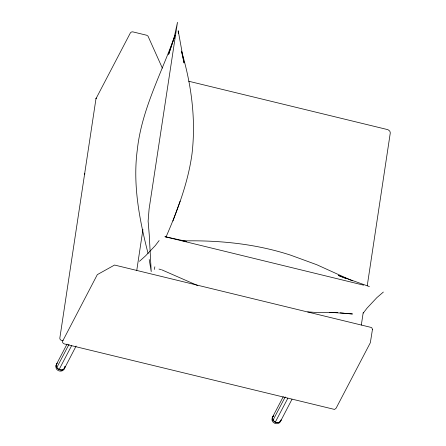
<?xml version="1.0" encoding="UTF-8"?>
<svg xmlns="http://www.w3.org/2000/svg" width="446" height="446" viewBox="0 0 446 446"><rect width="100%" height="100%" fill="white"/><g stroke="black" fill="none" stroke-linecap="round" stroke-linejoin="round"><path stroke-width="0.67" d="M64.965 366.372C64.893 372.979 53.715 369.394 56.67 363.836M136.716 270.716L142.921 229.489M361.321 325.039L363.195 312.64M367.242 285.774L390.3 132.847L389.798 131.118L387.975 129.686L188.753 81.25M64.341 368.028C64.246 370.292 61.671 371.507 59.647 371.039A4.516 3.83 27.6 0 1 56.313 368.77L55.7 366.138L56.703 364.187M280.551 420.623C280.456 422.892 277.88 424.107 275.857 423.633A4.516 3.83 27.6 0 1 272.517 421.364L271.943 420.009L272.205 417.729M154.327 269.44L154.868 266.78M67.034 344.1L56.547 364.109L56.207 365.514L56.765 367.66L59.039 369.634L60.924 370.08A4.527 3.836 27.6 0 0 64.648 368.089L64.96 366.696M273.805 415.438C270.633 417.891 273.643 422.719 277.133 422.68A4.527 3.836 27.6 0 0 280.857 420.684L281.064 419.753M283.243 396.7L272.757 416.703L272.417 418.108L272.974 420.255L275.243 422.228C277.267 423.142 280.121 422.607 280.991 420.366M84.589 174.564L84.885 173.566M166.051 236.977C177.586 210.244 188.1 182.665 192.031 153.664C196.039 119.115 191.412 84.339 181.483 51.151L184.053 62.958L178.205 30.763L178.333 33.489M174.971 35.507L168.633 54.395L174.163 37.503L177.486 22.3L149.098 208.973L148.117 221.183L149.232 234.629L151.222 271.592L149.215 259.511M172.948 221.01L180.139 201.107M174.949 35.496C161.491 73.423 141.594 109.515 137.262 150.14C132.679 184.984 139.453 219.822 148.078 253.495M64.653 368.089L76.127 346.029M280.857 420.684L292.013 399.237M56.765 367.66L69.019 344.334M59.039 369.634L71.616 345.695M272.974 420.255L285.228 396.934M275.243 422.228L287.826 398.289M56.547 364.109L57.378 363.011M272.757 416.703L273.588 415.605M159.122 240.567L155.258 245.635L145.535 255.881L139.481 261.306M363.245 313.075L367.103 308.058L376.859 297.638L383.365 292.052M63.131 340.226C61.687 340.967 59.892 339.93 59.803 338.302L95.979 98.711L130.344 32.971L131.219 32.095L132.624 31.822L146.756 35.262L147.994 36.104L162.344 68.087M182.96 240.912C219.399 240.149 255.998 243.823 290.764 255.207L316.844 264.751L352.373 280.874M345.7 313.343L352.468 313.967L335.08 312.668L316.727 312.512L307.718 311.865M329.583 312.417L335.08 312.668M184.594 241.247L186.523 241.37L164.903 236.687L363.652 285.167M335.543 312.406L337.577 312.596M340.281 312.847L344.345 313.22M158.977 269.072L160.945 269.579M369.422 286.588L338.386 275.461L342.807 277.312M344.067 277.841L345.962 278.633M161.603 269.746L197.812 285.613M372.449 329.443L370.342 342.723L336.128 408.179L334.561 409.439L64.179 343.872L62.735 342.773L62.485 341.458L97.317 274.63L114.561 265.041L371.189 327.436L371.942 328.011L372.449 329.443M96.135 98.471L95.979 98.711L96.442 98.092L96.135 98.471"/></g></svg>
